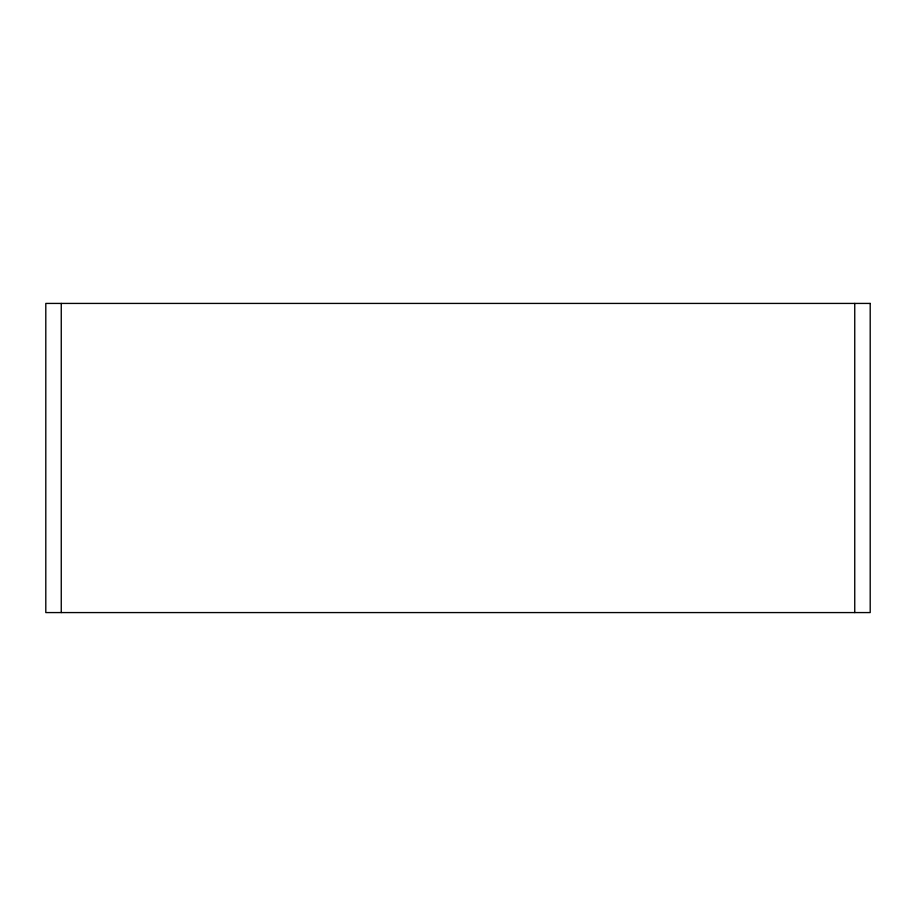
<?xml version="1.0" encoding="UTF-8"?>
<svg xmlns="http://www.w3.org/2000/svg" width="916" height="916" viewBox="0 0 916 916"><rect width="100%" height="100%" fill="white"/><g stroke="black" fill="none" stroke-linecap="round" stroke-linejoin="round"><path stroke-width="1.37" d="M854.743 303.425L854.743 612.575M61.258 303.425L61.258 612.575M870.2 303.425L45.8 303.425L45.8 612.575L870.2 612.575L870.2 303.425"/></g></svg>
